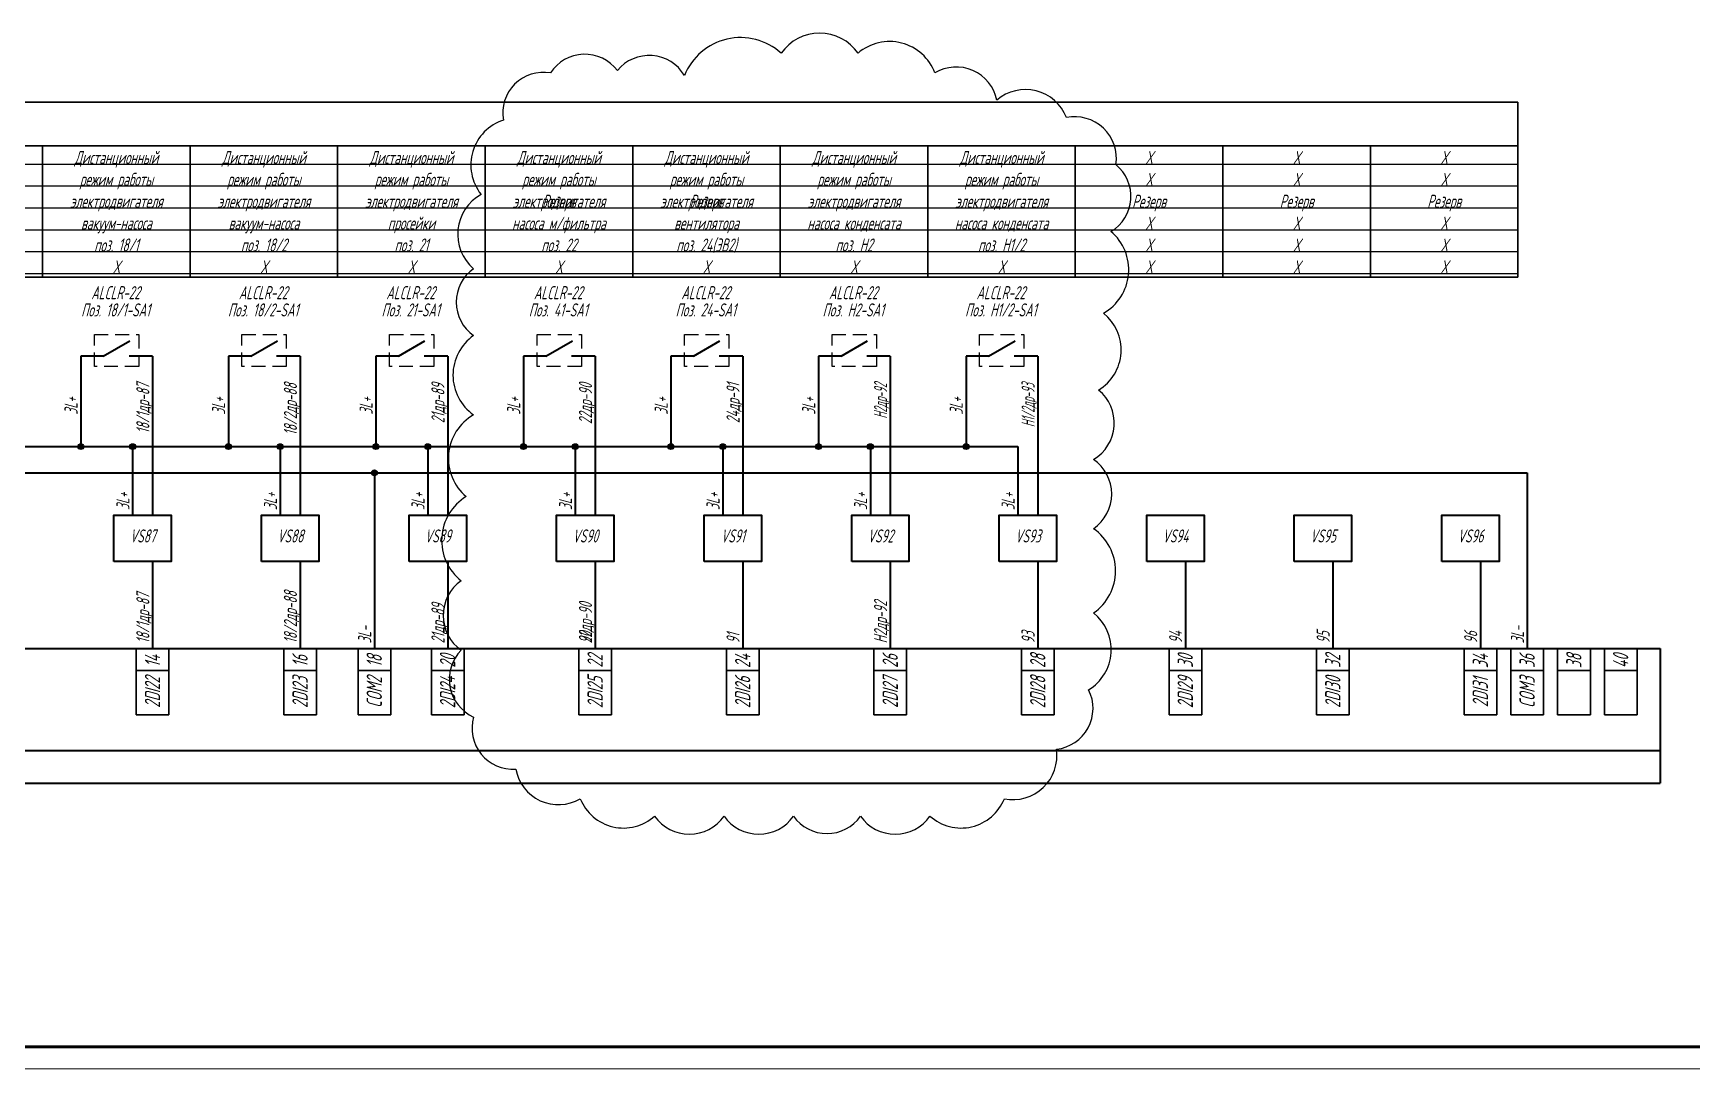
# Model space of a CAD drawing. Header units: millimetres. Extents: x -680 to 9204, y -4430 to 7779.
# Drawn here: x 2513 to 2892.1, y 640.4 to 877.2 of the extents above; entities that cross this region are included whole.
import ezdxf
from ezdxf.enums import TextEntityAlignment as Align

# ---------------------------------------------------------------- set-up
doc = ezdxf.new("R2010")
doc.units = ezdxf.units.MM
doc.linetypes.add('невидимая2', pattern=[4.7625, 3.175, -1.5875])
doc.layers.get('Defpoints').update_dxf_attribs({"color": 33})
for name, color, linetype, lineweight in [('Обводка', 6, 'Continuous', 25), ('Толст.рамка', 7, 'Continuous', 60), ('Тонк.рамка', 10, 'Continuous', 20)]:
    doc.layers.add(name, color=color, linetype=linetype, lineweight=lineweight)
doc.layers.add('ТЕКСТ', color=2, linetype='Continuous')
doc.styles.add('Simplex', font='simplex.shx', dxfattribs={"width": 0.7, "oblique": 15})

msp = doc.modelspace()

# ---------------------------------------------------------------- hatches: boundary and pattern name
h = msp.add_hatch(color=256)
edge = h.paths.add_edge_path()
edge.add_arc((2523.894, 782.687), 0.664, 0, 360)
h = msp.add_hatch(color=256)
edge = h.paths.add_edge_path()
edge.add_arc((2535.744, 782.687), 0.664, 0, 360)
h = msp.add_hatch(color=256)
edge = h.paths.add_edge_path()
edge.add_arc((2557.616, 782.687), 0.664, 0, 360)
h = msp.add_hatch(color=256)
edge = h.paths.add_edge_path()
edge.add_arc((2569.466, 782.687), 0.664, 0, 360)
h = msp.add_hatch(color=256)
edge = h.paths.add_edge_path()
edge.add_arc((2591.338, 782.687), 0.664, 0, 360)
h = msp.add_hatch(color=256)
edge = h.paths.add_edge_path()
edge.add_arc((2603.188, 782.687), 0.664, 0, 360)
h = msp.add_hatch(color=256)
edge = h.paths.add_edge_path()
edge.add_arc((2692.505, 782.687), 0.664, 0, 360)
h = msp.add_hatch(color=256)
edge = h.paths.add_edge_path()
edge.add_arc((2704.355, 782.687), 0.664, 0, 360)
h = msp.add_hatch(color=256)
edge = h.paths.add_edge_path()
edge.add_arc((2591.001, 776.717), 0.664, 0, 360)
at = {"layer": 'Defpoints'}
h = msp.add_hatch(color=256, dxfattribs=at)
edge = h.paths.add_edge_path()
edge.add_arc((2625.06, 782.687), 0.664, 0, 360)
h = msp.add_hatch(color=256, dxfattribs=at)
edge = h.paths.add_edge_path()
edge.add_arc((2636.911, 782.687), 0.664, 0, 360)
h = msp.add_hatch(color=256, dxfattribs=at)
edge = h.paths.add_edge_path()
edge.add_arc((2658.783, 782.687), 0.664, 0, 360)
h = msp.add_hatch(color=256, dxfattribs=at)
edge = h.paths.add_edge_path()
edge.add_arc((2670.633, 782.687), 0.664, 0, 360)
h = msp.add_hatch(color=256, dxfattribs=at)
edge = h.paths.add_edge_path()
edge.add_arc((2726.227, 782.687), 0.664, 0, 360)

# ---------------------------------------------------------------- linework, layer by layer
at = {"lineweight": 40}
for p, q in [((2529.04, 803.348), (2535.102, 806.848)), ((2562.762, 803.348), (2568.824, 806.848)), ((2596.484, 803.348), (2602.547, 806.848)), ((2697.651, 803.348), (2703.713, 806.848)), ((2523.894, 803.348), (2523.894, 782.687)), ((2529.04, 803.348), (2523.894, 803.348)), ((2540.309, 803.348), (2534.917, 803.348)), ((2540.309, 803.348), (2540.309, 766.993)), ((2557.616, 803.348), (2557.616, 782.687)), ((2562.762, 803.348), (2557.616, 803.348)), ((2574.031, 803.348), (2568.639, 803.348)), ((2574.031, 803.348), (2574.031, 766.993)), ((2591.338, 803.348), (2591.338, 782.687)), ((2596.484, 803.348), (2591.338, 803.348)), ((2607.754, 803.348), (2602.362, 803.348)), ((2607.754, 803.348), (2607.754, 766.993)), ((2692.505, 803.348), (2692.505, 782.687)), ((2697.651, 803.348), (2692.505, 803.348)), ((2708.92, 803.348), (2703.528, 803.348)), ((2708.92, 803.348), (2708.92, 766.993)), ((1764.623, 782.687), (2738.077, 782.687)), ((2535.744, 782.687), (2535.744, 766.993)), ((2569.466, 782.687), (2569.466, 766.993)), ((2603.188, 782.687), (2603.188, 766.993)), ((2704.355, 782.687), (2704.355, 766.993)), ((1764.623, 776.717), (2854.5, 776.717)), ((2591.001, 776.717), (2591.001, 736.497)), ((2854.5, 776.717), (2854.5, 736.497)), ((2540.309, 756.423), (2540.309, 736.497)), ((2574.031, 756.423), (2574.031, 736.497)), ((2607.754, 756.423), (2607.754, 736.497)), ((2641.476, 756.423), (2641.476, 736.497)), ((2675.198, 756.423), (2675.198, 736.497)), ((2708.92, 756.423), (2708.92, 736.497)), ((2742.643, 756.423), (2742.643, 736.497)), ((2776.365, 756.423), (2776.365, 736.497)), ((2776.365, 756.423), (2776.365, 736.497)), ((2810.087, 756.423), (2810.087, 736.497)), ((2843.809, 756.423), (2843.809, 736.497)), ((1779.616, 736.497), (2884.923, 736.497)), ((2884.923, 736.497), (2884.923, 705.693)), ((1779.616, 713.186), (2884.923, 713.186)), ((1779.616, 705.693), (2884.923, 705.693))]:
    msp.add_line(p, q, dxfattribs=at)
at = {"lineweight": 30}
for p, q in [((2536.575, 736.497), (2536.575, 721.351)), ((2544.044, 736.497), (2544.044, 721.351)), ((2570.297, 736.497), (2570.297, 721.351)), ((2577.766, 736.497), (2577.766, 721.351)), ((2587.266, 736.497), (2587.266, 721.351)), ((2594.735, 736.497), (2594.735, 721.351)), ((2604.019, 736.497), (2604.019, 721.351)), ((2611.488, 736.497), (2611.488, 721.351)), ((2637.741, 736.497), (2637.741, 721.351)), ((2645.21, 736.497), (2645.21, 721.351)), ((2671.464, 736.497), (2671.464, 721.351)), ((2678.933, 736.497), (2678.933, 721.351)), ((2705.186, 736.497), (2705.186, 721.351)), ((2712.655, 736.497), (2712.655, 721.351)), ((2738.908, 736.497), (2738.908, 721.351)), ((2746.377, 736.497), (2746.377, 721.351)), ((2772.63, 736.497), (2772.63, 721.351)), ((2780.099, 736.497), (2780.099, 721.351)), ((2806.352, 736.497), (2806.352, 721.351)), ((2813.822, 736.497), (2813.822, 721.351)), ((2840.075, 736.497), (2840.075, 721.351)), ((2847.544, 736.497), (2847.544, 721.351)), ((2850.766, 736.497), (2850.766, 721.351)), ((2858.235, 736.497), (2858.235, 721.351)), ((2861.457, 736.497), (2861.457, 721.351)), ((2868.926, 736.497), (2868.926, 721.351)), ((2872.148, 736.497), (2872.148, 721.351)), ((2879.617, 736.497), (2879.617, 721.351)), ((2536.575, 731.497), (2544.044, 731.497)), ((2570.297, 731.497), (2577.766, 731.497)), ((2587.266, 731.497), (2594.735, 731.497)), ((2604.019, 731.497), (2611.488, 731.497)), ((2637.741, 731.497), (2645.21, 731.497)), ((2671.464, 731.497), (2678.933, 731.497)), ((2705.186, 731.497), (2712.655, 731.497)), ((2738.908, 731.497), (2746.377, 731.497)), ((2772.63, 731.497), (2780.099, 731.497)), ((2806.352, 731.497), (2813.822, 731.497)), ((2840.075, 731.497), (2847.544, 731.497)), ((2850.766, 731.497), (2858.235, 731.497)), ((2861.457, 731.497), (2868.926, 731.497)), ((2872.148, 731.497), (2879.617, 731.497)), ((2536.575, 721.351), (2544.044, 721.351)), ((2570.297, 721.351), (2577.766, 721.351)), ((2587.266, 721.351), (2594.735, 721.351)), ((2604.019, 721.351), (2611.488, 721.351)), ((2637.741, 721.351), (2645.21, 721.351)), ((2671.464, 721.351), (2678.933, 721.351)), ((2705.186, 721.351), (2712.655, 721.351)), ((2738.908, 721.351), (2746.377, 721.351)), ((2772.63, 721.351), (2780.099, 721.351)), ((2806.352, 721.351), (2813.822, 721.351)), ((2840.075, 721.351), (2847.544, 721.351)), ((2850.766, 721.351), (2858.235, 721.351)), ((2861.457, 721.351), (2868.926, 721.351)), ((2872.148, 721.351), (2879.617, 721.351))]:
    msp.add_line(p, q, dxfattribs=at)
at = {"linetype": 'невидимая2'}
for points in [[(2527.006, 808.326), (2537.136, 808.326), (2537.136, 801.037), (2527.006, 801.037)], [(2560.728, 808.326), (2570.859, 808.326), (2570.859, 801.037), (2560.728, 801.037)], [(2594.45, 808.326), (2604.581, 808.326), (2604.581, 801.037), (2594.45, 801.037)], [(2695.617, 808.326), (2705.747, 808.326), (2705.747, 801.037), (2695.617, 801.037)]]:
    msp.add_lwpolyline(points, close=True, dxfattribs=at)
at = {"lineweight": 40}
for points in [[(2531.478, 756.423), (2531.478, 766.993), (2544.576, 766.993), (2544.576, 756.423)], [(2565.2, 756.423), (2565.2, 766.993), (2578.298, 766.993), (2578.298, 756.423)], [(2598.922, 756.423), (2598.922, 766.993), (2612.02, 766.993), (2612.02, 756.423)], [(2632.644, 756.423), (2632.644, 766.993), (2645.742, 766.993), (2645.742, 756.423)], [(2666.366, 756.423), (2666.366, 766.993), (2679.465, 766.993), (2679.465, 756.423)], [(2700.089, 756.423), (2700.089, 766.993), (2713.187, 766.993), (2713.187, 756.423)], [(2733.811, 756.423), (2733.811, 766.993), (2746.909, 766.993), (2746.909, 756.423)], [(2767.533, 756.423), (2767.533, 766.993), (2780.631, 766.993), (2780.631, 756.423)], [(2801.255, 756.423), (2801.255, 766.993), (2814.354, 766.993), (2814.354, 756.423)], [(2834.978, 756.423), (2834.978, 766.993), (2848.076, 766.993), (2848.076, 756.423)]]:
    msp.add_lwpolyline(points, close=True, dxfattribs=at)
for centre in [(2523.894, 782.687), (2535.744, 782.687), (2557.616, 782.687), (2569.466, 782.687), (2591.338, 782.687), (2603.188, 782.687), (2692.505, 782.687), (2704.355, 782.687), (2591.001, 776.717)]:
    msp.add_circle(centre, 0.664)
at = {"layer": 'Defpoints'}
for p, q in [((1777.343, 847.288), (2852.377, 847.288)), ((1777.343, 842.288), (2852.377, 842.288)), ((1777.343, 837.288), (2852.377, 837.288)), ((1777.343, 832.288), (2852.377, 832.288)), ((1777.343, 827.288), (2852.377, 827.288)), ((1777.343, 822.288), (2852.377, 822.288))]:
    msp.add_line(p, q, dxfattribs=at)
at = {"layer": 'Defpoints', "lineweight": 40}
for p, q in [((2630.207, 803.348), (2636.269, 806.848)), ((2663.929, 803.348), (2669.991, 806.848)), ((2731.373, 803.348), (2737.436, 806.848)), ((2625.06, 803.348), (2625.06, 782.687)), ((2630.207, 803.348), (2625.06, 803.348)), ((2641.476, 803.348), (2636.084, 803.348)), ((2641.476, 803.348), (2641.476, 766.993)), ((2658.783, 803.348), (2658.783, 782.687)), ((2663.929, 803.348), (2658.783, 803.348)), ((2675.198, 803.348), (2669.806, 803.348)), ((2675.198, 803.348), (2675.198, 766.993)), ((2726.227, 803.348), (2726.227, 782.687)), ((2731.373, 803.348), (2726.227, 803.348)), ((2742.643, 803.348), (2737.25, 803.348)), ((2742.643, 803.348), (2742.643, 766.993)), ((2636.911, 782.687), (2636.911, 766.993)), ((2670.633, 782.687), (2670.633, 766.993)), ((2738.077, 782.687), (2738.077, 766.993))]:
    msp.add_line(p, q, dxfattribs=at)
at = {"layer": 'Defpoints', "color": 2}
msp.add_lwpolyline([(2661.857, 867.567, 0.5205671), (2646.552, 868.7, 0.5205671), (2646.552, 868.7, 0.5205671), (2631.246, 868.134, 0.5205671), (2631.246, 868.134, 0.5205671), (2620.475, 857.371, 0.5205671), (2620.475, 857.371, 0.5205671), (2615.373, 840.376, 0.5205671), (2615.373, 840.376, 0.5205671), (2613.673, 823.381, 0.5205671), (2613.673, 823.381, 0.5205671), (2613.673, 808.086, 0.5205671), (2613.673, 808.086, 0.5205671), (2613.673, 789.959, 0.5205671), (2613.673, 789.959, 0.5205671), (2611.972, 771.265, 0.5205671), (2611.972, 771.265, 0.5205671), (2610.838, 752.004, 0.5205671), (2610.838, 752.004, 0.5205671), (2610.838, 736.142, 0.5205671), (2610.838, 736.142, 0.5205671), (2613.673, 720.847, 0.5205671), (2613.673, 720.847, 0.5205671), (2623.31, 708.951, 0.5205671), (2623.31, 708.951, 0.5205671), (2638.048, 702.153, 0.5205671), (2638.048, 702.153, 0.5205671), (2655.055, 698.188, 0.5205671), (2655.055, 698.188, 0.5205671), (2670.927, 698.188, 0.5205671), (2670.927, 698.188, 0.5205671), (2686.8, 698.188, 0.5205671), (2686.8, 698.188, 0.5205671), (2702.105, 698.188, 0.5205671), (2702.105, 698.188, 0.5205671), (2717.978, 698.188, 0.5205671), (2717.978, 698.188, 0.5205671), (2734.984, 702.153, 0.5205671), (2734.984, 702.153, 0.5205671), (2746.888, 713.483, 0.5205671), (2746.888, 713.483, 0.5205671), (2754.258, 727.078, 0.5205671), (2754.258, 727.078, 0.5205671), (2755.391, 744.64, 0.5205671), (2755.391, 744.64, 0.5205671), (2755.391, 763.9, 0.5205671), (2755.391, 763.9, 0.5205671), (2755.391, 779.762, 0.5205671), (2755.391, 779.762, 0.5205671), (2756.525, 795.624, 0.5205671), (2756.525, 795.624, 0.5205671), (2757.659, 813.185, 0.5205671), (2757.659, 813.185, 0.5205671), (2759.36, 831.879, 0.5205671), (2759.36, 831.879, 0.5205671), (2760.493, 847.174, 0.5205671), (2760.493, 847.174, 0.5205671), (2749.156, 857.937, 0.5205671), (2749.156, 857.937, 0.5205671), (2733.283, 861.903, 0.5205671), (2733.283, 861.903, 0.5205671), (2719.111, 868.134, 0.5205671), (2719.111, 868.134, 0.5205671), (2701.538, 872.666, 0.5205671), (2701.538, 872.666, 0.5205671), (2683.965, 872.666, 0.5205671), (2683.965, 872.666, 0.5205671)], format="xyb", close=True, dxfattribs=at)
at = {"layer": 'Defpoints', "linetype": 'невидимая2'}
for points in [[(2628.173, 808.326), (2638.303, 808.326), (2638.303, 801.037), (2628.173, 801.037)], [(2661.895, 808.326), (2672.025, 808.326), (2672.025, 801.037), (2661.895, 801.037)], [(2729.339, 808.326), (2739.47, 808.326), (2739.47, 801.037), (2729.339, 801.037)]]:
    msp.add_lwpolyline(points, close=True, dxfattribs=at)
at = {"layer": 'Defpoints'}
for centre in [(2625.06, 782.687), (2636.911, 782.687), (2658.783, 782.687), (2670.633, 782.687), (2726.227, 782.687)]:
    msp.add_circle(centre, 0.664, dxfattribs=at)
at = {"layer": 'Обводка', "lineweight": 30}
for p, q in [((1773.265, 861.441), (2852.377, 861.441)), ((2852.377, 821.441), (2852.377, 861.441)), ((2852.377, 851.441), (1773.265, 851.441)), ((2515.154, 821.441), (2515.154, 851.441)), ((2548.876, 821.441), (2548.876, 851.441)), ((2582.599, 821.441), (2582.599, 851.441)), ((2616.321, 821.441), (2616.321, 851.441)), ((2650.043, 821.441), (2650.043, 851.441)), ((2683.765, 821.441), (2683.765, 851.441)), ((2683.765, 821.441), (2683.765, 851.441)), ((2717.488, 821.441), (2717.488, 851.441)), ((2751.21, 821.441), (2751.21, 851.441)), ((2784.932, 821.441), (2784.932, 851.441)), ((2818.654, 821.441), (2818.654, 851.441)), ((2852.377, 821.441), (1773.265, 821.441))]:
    msp.add_line(p, q, dxfattribs=at)
at = {"layer": 'Толст.рамка'}
msp.add_line((3137.689, 645.395), (1720.939, 645.395), dxfattribs=at)
at = {"layer": 'Тонк.рамка', "color": 1}
msp.add_line((1700.939, 640.395), (3142.689, 640.395), dxfattribs=at)

# ---------------------------------------------------------------- texts
at = {"layer": 'Defpoints', "style": 'Simplex', "oblique": 15, "width": 0.6}
for s, p in [('Дистанционный', (2633.182, 847.288)), ('Дистанционный', (2666.904, 847.288)), ('Дистанционный', (2734.349, 847.288)), ('Х', (2768.071, 847.288)), ('Х', (2801.793, 847.288)), ('Х', (2835.515, 847.288)), ('режим работы', (2633.182, 842.288)), ('режим работы', (2666.904, 842.288)), ('режим работы', (2734.349, 842.288)), ('Х', (2768.071, 842.288)), ('Х', (2801.793, 842.288)), ('Х', (2835.515, 842.288)), ('электродвигателя', (2633.182, 837.288)), ('электродвигателя', (2666.904, 837.288)), ('электродвигателя', (2734.349, 837.288)), ('насоса м/фильтра', (2633.182, 832.288)), ('вентилятора', (2666.904, 832.288)), ('насоса конденсата', (2734.349, 832.288)), ('Х', (2768.071, 832.288)), ('Х', (2801.793, 832.288)), ('Х', (2835.515, 832.288)), ('поз. 22', (2633.182, 827.288)), ('поз. 24(ЭВ2)', (2666.904, 827.288)), ('поз. Н1/2', (2734.349, 827.288)), ('Х', (2768.071, 827.288)), ('Х', (2801.793, 827.288)), ('Х', (2835.515, 827.288)), ('Х', (2532.015, 822.288)), ('Х', (2565.738, 822.288)), ('Х', (2599.46, 822.288)), ('Х', (2633.182, 822.288)), ('Х', (2666.904, 822.288)), ('Х', (2700.627, 822.288)), ('Х', (2734.349, 822.288)), ('Х', (2768.071, 822.288)), ('Х', (2801.793, 822.288)), ('Х', (2835.515, 822.288))]:
    msp.add_text(s, height=3, dxfattribs=at).set_placement(p, align=Align.CENTER)
for s, p in [('АLCLR-22', (2633.001, 817.895)), ('АLCLR-22', (2666.723, 817.895)), ('АLCLR-22', (2734.168, 817.895)), ('Поз. 41-SA1', (2633.001, 813.951)), ('Поз. 24-SA1', (2666.723, 813.951)), ('Поз. Н1/2-SA1', (2734.168, 813.951))]:
    msp.add_text(s, height=3, dxfattribs=at).set_placement(p, align=Align.MIDDLE)
at = {"layer": 'Defpoints', "style": 'Simplex', "oblique": 15}
for s, width, p in [('22др-90', 0.6, (2640.745, 797.142)), ('24др-91', 0.6, (2674.468, 797.142)), ('Н1/2др-93', 0.5, (2741.912, 797.142))]:
    msp.add_text(s, height=3, rotation=90, dxfattribs=dict(at, width=width)).set_placement(p, align=Align.RIGHT)
at = {"layer": 'Defpoints', "style": 'Simplex', "oblique": 15, "width": 0.6}
for s, p in [('3L+', (2624.33, 790.008)), ('3L+', (2658.052, 790.008)), ('3L+', (2725.496, 790.008)), ('3L+', (2636.18, 768.185)), ('3L+', (2669.902, 768.185)), ('3L+', (2737.347, 768.185)), ('22др-90', (2640.745, 737.689))]:
    msp.add_text(s, height=3, rotation=90, dxfattribs=at).set_placement(p)
at = {"layer": 'Обводка', "style": 'Simplex', "oblique": 15, "width": 0.6}
for s, p in [('18', (2592.72, 733.628)), ('20', (2609.473, 733.628)), ('22', (2643.195, 733.628)), ('26', (2710.64, 733.628)), ('28', (2744.362, 733.628)), ('30', (2778.084, 733.628)), ('32', (2811.807, 733.628)), ('36', (2856.22, 733.628)), ('38', (2866.911, 733.628)), ('40', (2877.602, 733.628)), ('14', (2542.029, 733.628)), ('16', (2575.751, 733.628)), ('24', (2676.918, 733.628)), ('34', (2845.529, 733.628))]:
    msp.add_text(s, height=3.5, rotation=90, dxfattribs=at).set_placement(p, align=Align.CENTER)
at = {"layer": 'Обводка', "lineweight": -3, "style": 'Simplex', "oblique": 15, "width": 0.6}
for s, p in [('2DI22', (2542.029, 726.47)), ('2DI23', (2575.751, 726.47)), ('COM2', (2592.72, 726.47)), ('2DI24', (2609.473, 726.47)), ('2DI25', (2643.195, 726.47)), ('2DI26', (2676.918, 726.47)), ('2DI27', (2710.64, 726.47)), ('2DI28', (2744.362, 726.47)), ('2DI29', (2778.084, 726.47)), ('2DI30', (2811.807, 726.47)), ('2DI31', (2845.529, 726.47)), ('COM3', (2856.22, 726.47))]:
    msp.add_text(s, height=3.5, rotation=90, dxfattribs=at).set_placement(p, align=Align.CENTER)
at = {"layer": 'ТЕКСТ', "style": 'Simplex', "oblique": 15, "width": 0.6}
for s, p in [('Дистанционный', (2532.015, 847.288)), ('Дистанционный', (2565.738, 847.288)), ('Дистанционный', (2599.46, 847.288)), ('Дистанционный', (2700.627, 847.288)), ('режим работы', (2532.015, 842.288)), ('режим работы', (2565.738, 842.288)), ('режим работы', (2599.46, 842.288)), ('режим работы', (2700.627, 842.288)), ('электродвигателя', (2532.015, 837.288)), ('электродвигателя', (2565.738, 837.288)), ('электродвигателя', (2599.46, 837.288)), ('Резерв', (2633.182, 837.288)), ('Резерв', (2666.904, 837.288)), ('электродвигателя', (2700.627, 837.288)), ('Резерв', (2768.071, 837.288)), ('Резерв', (2801.793, 837.288)), ('Резерв', (2835.515, 837.288)), ('вакуум-насоса', (2532.015, 832.288)), ('вакуум-насоса', (2565.738, 832.288)), ('просейки', (2599.46, 832.288)), ('насоса конденсата', (2700.627, 832.288)), ('поз. 18/1', (2532.015, 827.288)), ('поз. 18/2', (2565.738, 827.288)), ('поз. 21', (2599.46, 827.288)), ('поз. Н2', (2700.627, 827.288)), ('VS87', (2538.027, 760.755)), ('VS88', (2571.749, 760.755)), ('VS89', (2605.471, 760.755)), ('VS90', (2639.193, 760.755)), ('VS91', (2672.916, 760.755)), ('VS92', (2706.638, 760.755)), ('VS93', (2740.36, 760.755)), ('VS94', (2774.082, 760.755)), ('VS95', (2807.804, 760.755)), ('VS96', (2841.527, 760.755))]:
    msp.add_text(s, height=3, dxfattribs=at).set_placement(p, align=Align.CENTER)
at = {"layer": 'ТЕКСТ', "color": 3, "style": 'Simplex', "oblique": 15, "width": 0.6}
for s, p in [('АLCLR-22', (2531.834, 817.895)), ('АLCLR-22', (2565.557, 817.895)), ('АLCLR-22', (2599.279, 817.895)), ('АLCLR-22', (2700.445, 817.895)), ('Поз. 18/1-SA1', (2531.834, 813.951)), ('Поз. 18/2-SA1', (2565.557, 813.951)), ('Поз. 21-SA1', (2599.279, 813.951)), ('Поз. Н2-SA1', (2700.445, 813.951))]:
    msp.add_text(s, height=3, dxfattribs=at).set_placement(p, align=Align.MIDDLE)
at = {"layer": 'ТЕКСТ', "style": 'Simplex', "oblique": 15}
for s, width, p in [('18/1др-87', 0.6, (2539.579, 797.142)), ('18/2др-88', 0.6, (2573.301, 797.142)), ('21др-89', 0.6, (2607.023, 797.142)), ('Н2др-92', 0.5, (2708.19, 797.142))]:
    msp.add_text(s, height=3, rotation=90, dxfattribs=dict(at, width=width)).set_placement(p, align=Align.RIGHT)
at = {"layer": 'ТЕКСТ', "color": 1, "style": 'Simplex', "oblique": 15, "width": 0.6}
for s, p in [('3L+', (2523.163, 790.008)), ('3L+', (2556.885, 790.008)), ('3L+', (2590.607, 790.008)), ('3L+', (2691.774, 790.008)), ('3L+', (2535.013, 768.185)), ('3L+', (2568.736, 768.185)), ('3L+', (2602.458, 768.185)), ('3L+', (2703.625, 768.185)), ('3L-', (2590.27, 737.689)), ('3L-', (2853.77, 737.689))]:
    msp.add_text(s, height=3, rotation=90, dxfattribs=at).set_placement(p)
at = {"layer": 'ТЕКСТ', "style": 'Simplex', "oblique": 15, "width": 0.6}
for s, p in [('18/1др-87', (2539.579, 737.689)), ('18/2др-88', (2573.301, 737.689)), ('21др-89', (2607.023, 737.689)), ('Н2др-92', (2708.19, 737.689)), ('90', (2640.745, 737.689)), ('91', (2674.468, 737.689)), ('93', (2741.912, 737.689)), ('94', (2775.634, 737.689)), ('95', (2809.356, 737.689)), ('96', (2843.079, 737.689))]:
    msp.add_text(s, height=3, rotation=90, dxfattribs=at).set_placement(p)

doc.saveas('drawing.dxf')
